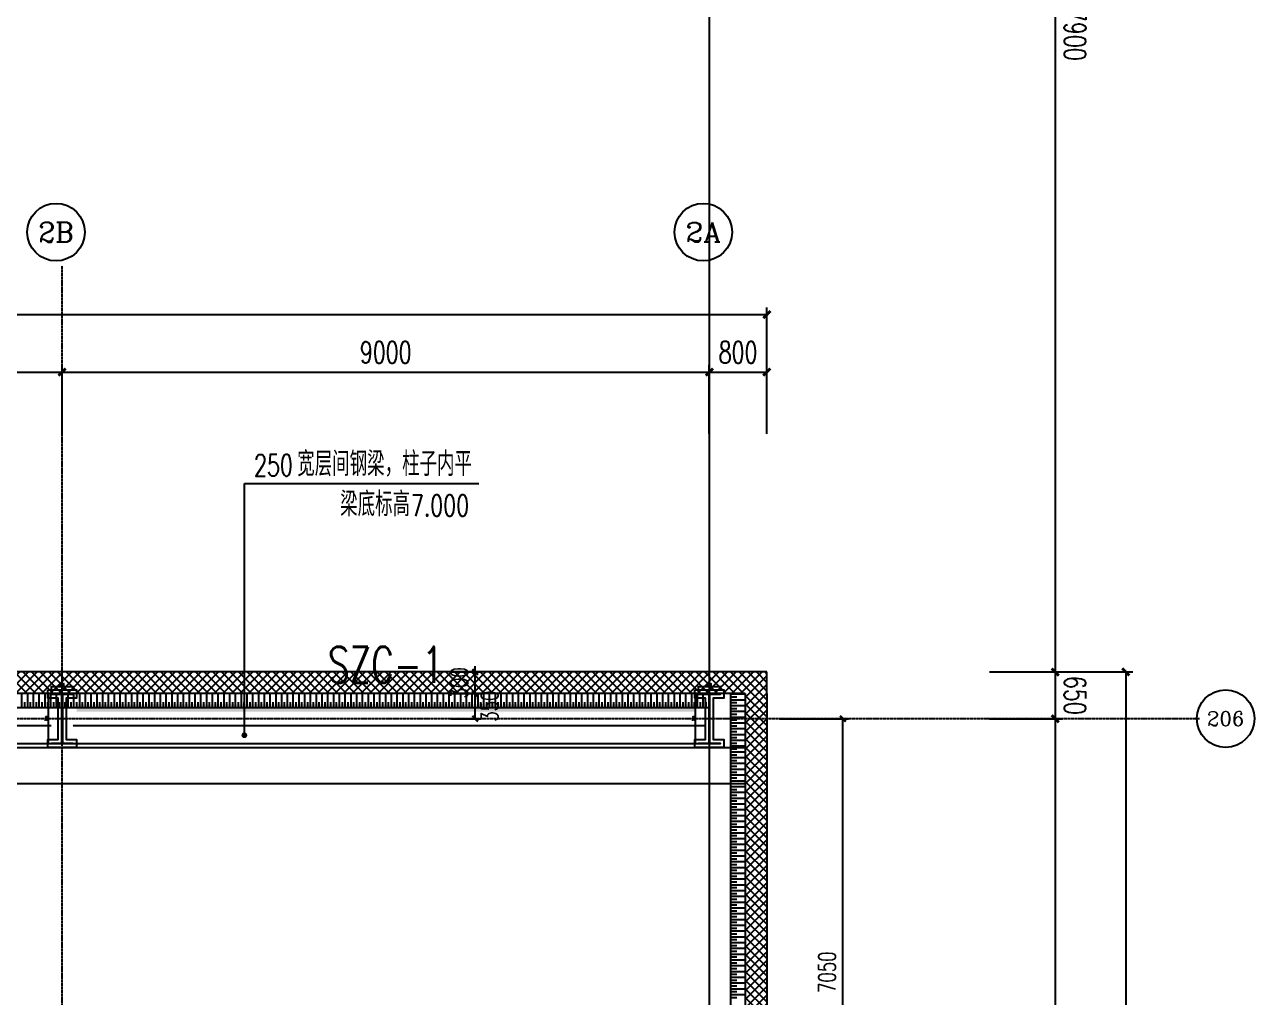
# Model space of a CAD drawing. Extents: x -954573 to 446329, y 489853 to 1226784.
# Drawn here: x -138376 to -121275, y 718695 to 732222 of the extents above; entities that cross this region are included whole.
import ezdxf
from ezdxf.enums import TextEntityAlignment as Align

# ---------------------------------------------------------------- set-up
doc = ezdxf.new("R2010")
doc.units = 0
doc.header["$LTSCALE"] = 10
doc.header["$MEASUREMENT"] = 0
for name, pattern in [('10平面$0$CENTER', [2, 1.25, -0.25, 0.25, -0.25]), ('10平面$0$DOTE', [2.42, 2, -0.2, 0.02, -0.2]), ('10平面$1$DASH', [0.35, 0.25, -0.1])]:
    doc.linetypes.add(name, pattern=pattern)
doc.layers.get('Defpoints').update_dxf_attribs({"color": 210})
for name, color, linetype in [('10平面$0$99平面图例外参$0$A-HATCH-2', 251, 'Continuous'), ('10平面$0$A-AXIS-D', 8, 'Continuous'), ('10平面$0$A-AXIS-DOTE', 8, '10平面$0$DOTE'), ('10平面$0$A-AXIS-DP', 8, 'Continuous'), ('10平面$0$A-AXIS-SYMB', 8, 'Continuous'), ('10平面$0$A-HATCH-2', 8, 'Continuous'), ('10平面$0$A-LIN-V', 8, 'Continuous'), ('10平面$0$A-SFCE', 8, 'Continuous'), ('10平面$0$A-WINDOW', 8, 'Continuous'), ('10平面$0$AS-COLN', 8, 'Continuous'), ('10平面$0$AS-WALL', 8, 'Continuous'), ('10平面$0$DIM_SYMB', 8, 'Continuous'), ('10平面$0$PUB_HATCH', 8, 'Continuous'), ('10平面$0$PUB_TEXT', 8, 'Continuous'), ('A-LIN-V', 9, 'Continuous')]:
    doc.layers.add(name, color=color, linetype=linetype)
doc.layers.add('10平面$0$THIN', color=7, linetype='Continuous', lineweight=0)
doc.layers.add('10平面$0$柱间支撑', color=6, linetype='10平面$0$CENTER', lineweight=0)
doc.styles.add('10平面$0$_TCH_AXIS', font='COMPLEX', dxfattribs={"bigfont": 'GBCBIG'})
doc.styles.add('10平面$0$_TCH_DIM', font='SIMPLEX', dxfattribs={"bigfont": 'GBCBIG'})
doc.styles.add('10平面$0$_TCH_DIM_T3', font='SIMPLEX', dxfattribs={"width": 0.705882, "bigfont": 'GBCBIG'})
doc.styles.add('10平面$0$A-DIM_T3', font='SIMPLEX', dxfattribs={"width": 0.705882, "bigfont": 'GBCBIG'})
doc.styles.add('10平面$0$TSSD_Rein', font='tj-romans1.shx', dxfattribs={"width": 0.7, "bigfont": 'tj-hztxt.shx'})
doc.dimstyles.new('10平面$0$_TCH_ARCH&&10', dxfattribs={"dimtxt": 29.75, "dimasz": 10, "dimexe": 10, "dimexo": 10, "dimgap": 12.625, "dimtad": 1, "dimdec": 0, "dimzin": 0, "dimdsep": 46, "dimtxsty": '10平面$0$_TCH_DIM_T3', "dimblk": '10平面$0$_ArchTick', "dimcen": 0.09, "dimclrt": 7, "dimazin": 2, "dimtfac": 1, "dimtdec": 0, "dimtix": 1, "dimtmove": 2, "dimatfit": 3, "dimfxl": 0, "dimtolj": 1, "dimtzin": 0, "dimarcsym": 0})
doc.dimstyles.new('10平面$0$_TCH_ARCH&&100', dxfattribs={"dimtxt": 297.5, "dimasz": 100, "dimexe": 100, "dimexo": 100, "dimgap": 126.25, "dimtad": 1, "dimdec": 0, "dimzin": 0, "dimdsep": 46, "dimtxsty": '10平面$0$_TCH_DIM_T3', "dimblk": '10平面$0$_ArchTick', "dimcen": 0.09, "dimclrt": 7, "dimazin": 2, "dimtfac": 1, "dimtdec": 0, "dimtix": 1, "dimtmove": 2, "dimatfit": 3, "dimfxl": 0, "dimtolj": 1, "dimtzin": 0, "dimarcsym": 0})
doc.dimstyles.new('10平面$0$_TCH_ARCH&&80', dxfattribs={"dimtxt": 238, "dimasz": 80, "dimexe": 80, "dimexo": 80, "dimgap": 101, "dimtad": 1, "dimdec": 0, "dimzin": 0, "dimdsep": 46, "dimtxsty": '10平面$0$_TCH_DIM_T3', "dimblk": '10平面$0$_ArchTick', "dimcen": 0.09, "dimclrt": 7, "dimazin": 2, "dimtfac": 1, "dimtdec": 0, "dimtix": 1, "dimtmove": 2, "dimatfit": 3, "dimfxl": 0, "dimtolj": 1, "dimtzin": 0, "dimarcsym": 0})
doc.dimstyles.new('10平面$0$A-DIM&&100', dxfattribs={"dimtxt": 297.5, "dimasz": 100, "dimexe": 100, "dimexo": 100, "dimgap": 126.25, "dimtad": 1, "dimdec": 0, "dimzin": 0, "dimdsep": 46, "dimtxsty": '10平面$0$A-DIM_T3', "dimblk": '10平面$0$_ArchTick', "dimcen": 0.09, "dimclrt": 7, "dimazin": 2, "dimtfac": 1, "dimtdec": 0, "dimtix": 1, "dimtmove": 2, "dimatfit": 3, "dimfxl": 0, "dimtolj": 1, "dimtzin": 0, "dimarcsym": 0})
pattern_1 = [(45, (60, 0), (-60.000061, 60.000061), []), (135, (60, 0), (-60.000061, -60.000061), [])]

# ---------------------------------------------------------------- blocks, each defined once
blk = doc.blocks.new('10平面$0$_ArchTick')
at = {"color": 0, "linetype": 'ByBlock', "const_width": 0.4}
blk.add_lwpolyline([(-0.5, -0.5), (0.5, 0.5)], dxfattribs=at)
blk = doc.blocks.new('*D2995')
at = {"layer": '10平面$0$A-AXIS-D', "color": 0, "lineweight": -2}
for p, q in [((95776, -63700), (96792, -63700)), ((96692, -63700), (96692, -81600)), ((95776, -81600), (96792, -81600))]:
    blk.add_line(p, q, dxfattribs=at)
at = {"layer": 'Defpoints', "color": 0}
for p in [(95676, -63700), (95676, -81600), (96692, -81600)]:
    blk.add_point(p, dxfattribs=at)
at = {"layer": '10平面$0$A-AXIS-D', "color": 0, "lineweight": -2, "xscale": 100, "yscale": 100, "zscale": 100}
for p, rotation in [((96692, -63700), 90), ((96692, -81600), 270)]:
    blk.add_blockref('10平面$0$_ArchTick', p, dxfattribs=dict(at, rotation=rotation))
at = {"layer": '10平面$0$A-AXIS-D', "color": 7, "insert": (96967, -72650), "char_height": 297.5, "attachment_point": 5, "rotation": 270, "style": '10平面$0$A-DIM_T3'}
blk.add_mtext('\\A1;17900', dxfattribs=at)
blk = doc.blocks.new('*D2996')
at = {"layer": '10平面$0$A-AXIS-D', "color": 0, "lineweight": -2}
for p, q in [((95776, -81600), (96792, -81600)), ((96692, -81600), (96692, -82250)), ((95776, -82250), (96792, -82250))]:
    blk.add_line(p, q, dxfattribs=at)
at = {"layer": 'Defpoints', "color": 0}
for p in [(95676, -81600), (95676, -82250), (96692, -82250)]:
    blk.add_point(p, dxfattribs=at)
at = {"layer": '10平面$0$A-AXIS-D', "color": 0, "lineweight": -2, "xscale": 100, "yscale": 100, "zscale": 100}
for p, rotation in [((96692, -81600), 90), ((96692, -82250), 270)]:
    blk.add_blockref('10平面$0$_ArchTick', p, dxfattribs=dict(at, rotation=rotation))
at = {"layer": '10平面$0$A-AXIS-D', "color": 7, "insert": (96967, -81925), "char_height": 297.5, "attachment_point": 5, "rotation": 270, "style": '10平面$0$A-DIM_T3'}
blk.add_mtext('\\A1;650', dxfattribs=at)
blk = doc.blocks.new('*D2997')
at = {"layer": '10平面$0$A-AXIS-D', "color": 0, "lineweight": -2}
for p, q in [((95776, -82250), (96792, -82250)), ((96692, -82250), (96692, -98750)), ((95776, -98750), (96792, -98750))]:
    blk.add_line(p, q, dxfattribs=at)
at = {"layer": 'Defpoints', "color": 0}
for p in [(95676, -82250), (95676, -98750), (96692, -98750)]:
    blk.add_point(p, dxfattribs=at)
at = {"layer": '10平面$0$A-AXIS-D', "color": 0, "lineweight": -2, "xscale": 100, "yscale": 100, "zscale": 100}
for p, rotation in [((96692, -82250), 90), ((96692, -98750), 270)]:
    blk.add_blockref('10平面$0$_ArchTick', p, dxfattribs=dict(at, rotation=rotation))
at = {"layer": '10平面$0$A-AXIS-D', "color": 7, "insert": (96967, -90500), "char_height": 297.5, "attachment_point": 5, "rotation": 270, "style": '10平面$0$A-DIM_T3'}
blk.add_mtext('\\A1;16500', dxfattribs=at)
blk = doc.blocks.new('*D3079')
at = {"layer": '10平面$0$A-AXIS-D', "color": 0, "lineweight": -2}
for p, q in [((73882, -78290), (73882, -77330)), ((73882, -77430), (82882, -77430)), ((82882, -78290), (82882, -77330))]:
    blk.add_line(p, q, dxfattribs=at)
at = {"layer": 'Defpoints', "color": 0}
for p in [(82882, -77430), (73882, -78390), (82882, -78390)]:
    blk.add_point(p, dxfattribs=at)
at = {"layer": '10平面$0$A-AXIS-D', "color": 0, "lineweight": -2, "xscale": 100, "yscale": 100, "zscale": 100, "rotation": 180}
blk.add_blockref('10平面$0$_ArchTick', (73882, -77430), dxfattribs=at)
at = {"layer": '10平面$0$A-AXIS-D', "color": 0, "lineweight": -2, "xscale": 100, "yscale": 100, "zscale": 100}
blk.add_blockref('10平面$0$_ArchTick', (82882, -77430), dxfattribs=at)
at = {"layer": '10平面$0$A-AXIS-D', "color": 7, "insert": (78382, -77155), "char_height": 297.5, "attachment_point": 5, "style": '10平面$0$_TCH_DIM_T3'}
blk.add_mtext('\\A1;9000', dxfattribs=at)
blk = doc.blocks.new('*D3080')
at = {"layer": '10平面$0$A-AXIS-D', "color": 0, "lineweight": -2}
for p, q in [((82882, -78290), (82882, -77330)), ((82882, -77430), (91882, -77430)), ((91882, -78290), (91882, -77330))]:
    blk.add_line(p, q, dxfattribs=at)
at = {"layer": 'Defpoints', "color": 0}
for p in [(91882, -77430), (82882, -78390), (91882, -78390)]:
    blk.add_point(p, dxfattribs=at)
at = {"layer": '10平面$0$A-AXIS-D', "color": 0, "lineweight": -2, "xscale": 100, "yscale": 100, "zscale": 100, "rotation": 180}
blk.add_blockref('10平面$0$_ArchTick', (82882, -77430), dxfattribs=at)
at = {"layer": '10平面$0$A-AXIS-D', "color": 0, "lineweight": -2, "xscale": 100, "yscale": 100, "zscale": 100}
blk.add_blockref('10平面$0$_ArchTick', (91882, -77430), dxfattribs=at)
at = {"layer": '10平面$0$A-AXIS-D', "color": 7, "insert": (87382, -77155), "char_height": 297.5, "attachment_point": 5, "style": '10平面$0$_TCH_DIM_T3'}
blk.add_mtext('\\A1;9000', dxfattribs=at)
blk = doc.blocks.new('*D3081')
at = {"layer": '10平面$0$A-AXIS-D', "color": 0, "lineweight": -2}
for p, q in [((91882, -78290), (91882, -77330)), ((91882, -77430), (92682, -77430)), ((92682, -78290), (92682, -77330))]:
    blk.add_line(p, q, dxfattribs=at)
at = {"layer": 'Defpoints', "color": 0}
for p in [(92682, -77430), (91882, -78390), (92682, -78390)]:
    blk.add_point(p, dxfattribs=at)
at = {"layer": '10平面$0$A-AXIS-D', "color": 0, "lineweight": -2, "xscale": 100, "yscale": 100, "zscale": 100, "rotation": 180}
blk.add_blockref('10平面$0$_ArchTick', (91882, -77430), dxfattribs=at)
at = {"layer": '10平面$0$A-AXIS-D', "color": 0, "lineweight": -2, "xscale": 100, "yscale": 100, "zscale": 100}
blk.add_blockref('10平面$0$_ArchTick', (92682, -77430), dxfattribs=at)
at = {"layer": '10平面$0$A-AXIS-D', "color": 7, "insert": (92282, -77155), "char_height": 297.5, "attachment_point": 5, "style": '10平面$0$_TCH_DIM_T3'}
blk.add_mtext('\\A1;800', dxfattribs=at)
blk = doc.blocks.new('*D3082')
at = {"layer": '10平面$0$A-AXIS-D', "color": 0, "lineweight": -2}
for p, q in [((-65318, -78190), (-65318, -76530)), ((92682, -78190), (92682, -76530)), ((-65318, -76630), (92682, -76630))]:
    blk.add_line(p, q, dxfattribs=at)
at = {"layer": 'Defpoints', "color": 0}
for p in [(92682, -76630), (-65318, -78290), (92682, -78290)]:
    blk.add_point(p, dxfattribs=at)
at = {"layer": '10平面$0$A-AXIS-D', "color": 0, "lineweight": -2, "xscale": 100, "yscale": 100, "zscale": 100, "rotation": 180}
blk.add_blockref('10平面$0$_ArchTick', (-65318, -76630), dxfattribs=at)
at = {"layer": '10平面$0$A-AXIS-D', "color": 0, "lineweight": -2, "xscale": 100, "yscale": 100, "zscale": 100}
blk.add_blockref('10平面$0$_ArchTick', (92682, -76630), dxfattribs=at)
at = {"layer": '10平面$0$A-AXIS-D', "color": 7, "insert": (13682, -76355), "char_height": 297.5, "attachment_point": 5, "style": '10平面$0$_TCH_DIM_T3'}
blk.add_mtext('\\A1;158000', dxfattribs=at)
blk = doc.blocks.new('*D3083')
at = {"layer": '10平面$0$A-AXIS-D', "color": 0, "lineweight": -2}
for p, q in [((95876, -81600), (97772, -81600)), ((97672, -81600), (97672, -165400)), ((95876, -165400), (97772, -165400))]:
    blk.add_line(p, q, dxfattribs=at)
at = {"layer": 'Defpoints', "color": 0}
for p in [(95776, -81600), (95776, -165400), (97672, -165400)]:
    blk.add_point(p, dxfattribs=at)
at = {"layer": '10平面$0$A-AXIS-D', "color": 0, "lineweight": -2, "xscale": 100, "yscale": 100, "zscale": 100}
for p, rotation in [((97672, -81600), 90), ((97672, -165400), 270)]:
    blk.add_blockref('10平面$0$_ArchTick', p, dxfattribs=dict(at, rotation=rotation))
at = {"layer": '10平面$0$A-AXIS-D', "color": 7, "insert": (97947, -123500), "char_height": 297.5, "attachment_point": 5, "rotation": 270, "style": '10平面$0$_TCH_DIM_T3'}
blk.add_mtext('\\A1;83800', dxfattribs=at)
blk = doc.blocks.new('10平面$0$42343243')
at = {"layer": '10平面$0$PUB_HATCH'}
h = blk.add_hatch(dxfattribs=at)
h.set_pattern_fill('多孔材料', color=256, scale=30, style=0)
h.set_pattern_definition(pattern_1)
h.paths.add_polyline_path([(-137854, 1223170), (-144654, 1223170), (-144354, 1222870), (-137854, 1222870)])
at = {"layer": '10平面$0$AS-WALL'}
for p, q in [((-137854, 1223170), (-144654, 1223170)), ((-137854, 1222870), (-137854, 1223170)), ((-137854, 1222870), (-144354, 1222870))]:
    blk.add_line(p, q, dxfattribs=at)
blk = doc.blocks.new('10平面$0$3243243')
at = {"layer": '10平面$0$A-AXIS-SYMB'}
for p, q in [((-135320, 722340), (-135320, 725840)), ((-135320, 725840), (-132060, 725840))]:
    blk.add_line(p, q, dxfattribs=at)
at = {"layer": '10平面$0$A-AXIS-SYMB', "const_width": 40}
blk.add_lwpolyline([(-135320, 722320, 1), (-135320, 722360, 1)], format="xyb", close=True, dxfattribs=at)
at = {"layer": '10平面$0$A-SFCE', "color": 2, "linetype": '10平面$1$DASH'}
for p, q in [((-138004.2, 722470), (-146704.2, 722470)), ((-138004.2, 722220), (-146704.2, 722220))]:
    blk.add_line(p, q, dxfattribs=at)
at = {"layer": '10平面$0$A-SFCE', "linetype": '10平面$1$DASH'}
for p, q in [((-128908.2, 722470), (-137704.2, 722470)), ((-129054.2, 722220), (-137704.2, 722220))]:
    blk.add_line(p, q, dxfattribs=at)
at = {"layer": '10平面$0$PUB_TEXT', "style": '10平面$0$_TCH_DIM'}
for s, p in [('宽层间钢梁，柱子内平', (-134585.2, 725945)), ('梁底标高', (-133988, 725385))]:
    blk.add_text(s, height=337.59, dxfattribs=at).set_placement(p)
at = {"layer": '10平面$0$PUB_TEXT', "style": '10平面$0$_TCH_DIM', "width": 0.705882}
for s, p in [('250', (-135185.2, 725945)), ('7.000', (-133005, 725385))]:
    blk.add_text(s, height=297.5, dxfattribs=at).set_placement(p)
blk = doc.blocks.new('*D3404')
at = {"layer": '10平面$0$A-AXIS-DP', "color": 0, "lineweight": -2}
for p, q in [((-195790, 766880), (-195790, 766929)), ((-195790, 766919), (-195490, 766919)), ((-195490, 766880), (-195490, 766929))]:
    blk.add_line(p, q, dxfattribs=at)
at = {"layer": 'Defpoints', "color": 0}
for p in [(-195790, 766870), (-195490, 766919), (-195490, 766870)]:
    blk.add_point(p, dxfattribs=at)
at = {"layer": '10平面$0$A-AXIS-DP', "color": 0, "lineweight": -2, "xscale": 10, "yscale": 10, "zscale": 10, "rotation": 180}
blk.add_blockref('10平面$0$_ArchTick', (-195790, 766919), dxfattribs=at)
at = {"layer": '10平面$0$A-AXIS-DP', "color": 0, "lineweight": -2, "xscale": 10, "yscale": 10, "zscale": 10}
blk.add_blockref('10平面$0$_ArchTick', (-195490, 766919), dxfattribs=at)
at = {"layer": '10平面$0$A-AXIS-DP', "color": 7, "insert": (-195640, 766946), "char_height": 29.8, "attachment_point": 5, "style": '10平面$0$_TCH_DIM_T3'}
blk.add_mtext('\\A1;300', dxfattribs=at)
blk = doc.blocks.new('*D3405')
at = {"layer": '10平面$0$A-AXIS-DP', "color": 0, "lineweight": -2}
for p, q in [((-195800, 766820), (-195841, 766820)), ((-195831, 766120), (-195831, 766820)), ((-195800, 766120), (-195841, 766120))]:
    blk.add_line(p, q, dxfattribs=at)
at = {"layer": 'Defpoints', "color": 0}
for p in [(-195831, 766820), (-195790, 766820), (-195790, 766120)]:
    blk.add_point(p, dxfattribs=at)
at = {"layer": '10平面$0$A-AXIS-DP', "color": 0, "lineweight": -2, "xscale": 10, "yscale": 10, "zscale": 10}
for p, rotation in [((-195831, 766820), 90), ((-195831, 766120), 270)]:
    blk.add_blockref('10平面$0$_ArchTick', p, dxfattribs=dict(at, rotation=rotation))
at = {"layer": '10平面$0$A-AXIS-DP', "color": 7, "insert": (-195859, 766470), "char_height": 29.8, "attachment_point": 5, "rotation": 90, "style": '10平面$0$_TCH_DIM_T3'}
blk.add_mtext('\\A1;700', dxfattribs=at)
blk = doc.blocks.new('10平面$0$w42343')
at = {"layer": '10平面$0$A-HATCH-2', "linetype": '10平面$1$DASH'}
for p, q in [((-263654.2, 722170), (-128354.2, 722170)), ((-263654.2, 721670), (-128354.2, 721670))]:
    blk.add_line(p, q, dxfattribs=at)
blk = doc.blocks.new('10平面$0$23124232432')
at = {"layer": '10平面$0$柱间支撑', "const_width": 100}
blk.add_lwpolyline([(-129054, 722720), (-137654, 722720)], dxfattribs=at)
at = {"layer": '10平面$0$THIN', "style": '10平面$0$TSSD_Rein', "width": 0.7}
blk.add_text('SZC-1', height=500, dxfattribs=at).set_placement((-133354, 722920), align=Align.BOTTOM_CENTER)
blk = doc.blocks.new('10平面$0$99平面图例外参$0$$LinePat$填挖边坡')
at = {"color": 0}
for p, q in [((0, 0), (0, -1500)), ((300, 0), (300, -600))]:
    blk.add_line(p, q, dxfattribs=at)
at = {"layer": 'Defpoints', "color": 0}
blk.add_point((600, 0), dxfattribs=at)
blk = doc.blocks.new('10平面$0$34242343243')
at = {"layer": '10平面$0$A-LIN-V'}
for p, q in [((-128554, 715520), (-128554, 722914)), ((-128858, 722720), (-144354, 722720))]:
    blk.add_line(p, q, dxfattribs=at)
at = {"layer": '10平面$0$99平面图例外参$0$A-HATCH-2', "color": 203, "yscale": 0.1333333333333333, "zscale": 0.1333333333333333}
for p, xscale, rotation in [((-138413, 722720), -0.1338169328393815, 179.9999999999118), ((-138332, 722720), -0.1338169328393815, 179.9999999999118), ((-138252, 722720), -0.1338169328393815, 179.9999999999118), ((-138172, 722720), -0.1338169328393815, 179.9999999999118), ((-138092, 722720), -0.1338169328393815, 179.9999999999118), ((-138011, 722720), -0.1338169328393815, 179.9999999999118), ((-137931, 722720), -0.1338169328393815, 179.9999999999118), ((-137851, 722720), -0.1338169328393815, 179.9999999999118), ((-137770, 722720), -0.1338169328393815, 179.9999999999118), ((-137690, 722720), -0.1338169328393815, 179.9999999999118), ((-137610, 722720), -0.1338169328393815, 179.9999999999118), ((-137530, 722720), -0.1338169328393815, 179.9999999999118), ((-137449, 722720), -0.1338169328393815, 179.9999999999118), ((-137369, 722720), -0.1338169328393815, 179.9999999999118), ((-137289, 722720), -0.1338169328393815, 179.9999999999118), ((-137208, 722720), -0.1338169328393815, 179.9999999999118), ((-137128, 722720), -0.1338169328393815, 179.9999999999118), ((-137048, 722720), -0.1338169328393815, 179.9999999999118), ((-136967, 722720), -0.1338169328393815, 179.9999999999118), ((-136887, 722720), -0.1338169328393815, 179.9999999999118), ((-136807, 722720), -0.1338169328393815, 179.9999999999118), ((-136727, 722720), -0.1338169328393815, 179.9999999999118), ((-136646, 722720), -0.1338169328393815, 179.9999999999118), ((-136566, 722720), -0.1338169328393815, 179.9999999999118), ((-136486, 722720), -0.1338169328393815, 179.9999999999118), ((-136405, 722720), -0.1338169328393815, 179.9999999999118), ((-136325, 722720), -0.1338169328393815, 179.9999999999118), ((-136245, 722720), -0.1338169328393815, 179.9999999999118), ((-136165, 722720), -0.1338169328393815, 179.9999999999118), ((-136084, 722720), -0.1338169328393815, 179.9999999999118), ((-136004, 722720), -0.1338169328393815, 179.9999999999118), ((-135924, 722720), -0.1338169328393815, 179.9999999999118), ((-135843, 722720), -0.1338169328393815, 179.9999999999118), ((-135763, 722720), -0.1338169328393815, 179.9999999999118), ((-135683, 722720), -0.1338169328393815, 179.9999999999118), ((-135603, 722720), -0.1338169328393815, 179.9999999999118), ((-135522, 722720), -0.1338169328393815, 179.9999999999118), ((-135442, 722720), -0.1338169328393815, 179.9999999999118), ((-135362, 722720), -0.1338169328393815, 179.9999999999118), ((-135281, 722720), -0.1338169328393815, 179.9999999999118), ((-135201, 722720), -0.1338169328393815, 179.9999999999118), ((-135121, 722720), -0.1338169328393815, 179.9999999999118), ((-135041, 722720), -0.1338169328393815, 179.9999999999118), ((-134960, 722720), -0.1338169328393815, 179.9999999999118), ((-134880, 722720), -0.1338169328393815, 179.9999999999118), ((-134800, 722720), -0.1338169328393815, 179.9999999999118), ((-134719, 722720), -0.1338169328393815, 179.9999999999118), ((-134639, 722720), -0.1338169328393815, 179.9999999999118), ((-134559, 722720), -0.1338169328393815, 179.9999999999118), ((-134478, 722720), -0.1338169328393815, 179.9999999999118), ((-134398, 722720), -0.1338169328393815, 179.9999999999118), ((-134318, 722720), -0.1338169328393815, 179.9999999999118), ((-134238, 722720), -0.1338169328393815, 179.9999999999118), ((-134157, 722720), -0.1338169328393815, 179.9999999999118), ((-134077, 722720), -0.1338169328393815, 179.9999999999118), ((-133997, 722720), -0.1338169328393815, 179.9999999999118), ((-133916, 722720), -0.1338169328393815, 179.9999999999118), ((-133836, 722720), -0.1338169328393815, 179.9999999999118), ((-133756, 722720), -0.1338169328393815, 179.9999999999118), ((-133676, 722720), -0.1338169328393815, 179.9999999999118), ((-133595, 722720), -0.1338169328393815, 179.9999999999118), ((-133515, 722720), -0.1338169328393815, 179.9999999999118), ((-133435, 722720), -0.1338169328393815, 179.9999999999118), ((-133354, 722720), -0.1338169328393815, 179.9999999999118), ((-133274, 722720), -0.1338169328393815, 179.9999999999118), ((-133194, 722720), -0.1338169328393815, 179.9999999999118), ((-133114, 722720), -0.1338169328393815, 179.9999999999118), ((-133033, 722720), -0.1338169328393815, 179.9999999999118), ((-132953, 722720), -0.1338169328393815, 179.9999999999118), ((-132873, 722720), -0.1338169328393815, 179.9999999999118), ((-132792, 722720), -0.1338169328393815, 179.9999999999118), ((-132712, 722720), -0.1338169328393815, 179.9999999999118), ((-132632, 722720), -0.1338169328393815, 179.9999999999118), ((-132552, 722720), -0.1338169328393815, 179.9999999999118), ((-132471, 722720), -0.1338169328393815, 179.9999999999118), ((-132391, 722720), -0.1338169328393815, 179.9999999999118), ((-132311, 722720), -0.1338169328393815, 179.9999999999118), ((-132230, 722720), -0.1338169328393815, 179.9999999999118), ((-132150, 722720), -0.1338169328393815, 179.9999999999118), ((-132070, 722720), -0.1338169328393815, 179.9999999999118), ((-131989, 722720), -0.1338169328393815, 179.9999999999118), ((-131909, 722720), -0.1338169328393815, 179.9999999999118), ((-131829, 722720), -0.1338169328393815, 179.9999999999118), ((-131749, 722720), -0.1338169328393815, 179.9999999999118), ((-131668, 722720), -0.1338169328393815, 179.9999999999118), ((-131588, 722720), -0.1338169328393815, 179.9999999999118), ((-131508, 722720), -0.1338169328393815, 179.9999999999118), ((-131427, 722720), -0.1338169328393815, 179.9999999999118), ((-131347, 722720), -0.1338169328393815, 179.9999999999118), ((-131267, 722720), -0.1338169328393815, 179.9999999999118), ((-131187, 722720), -0.1338169328393815, 179.9999999999118), ((-131106, 722720), -0.1338169328393815, 179.9999999999118), ((-131026, 722720), -0.1338169328393815, 179.9999999999118), ((-130946, 722720), -0.1338169328393815, 179.9999999999118), ((-130865, 722720), -0.1338169328393815, 179.9999999999118), ((-130785, 722720), -0.1338169328393815, 179.9999999999118), ((-130705, 722720), -0.1338169328393815, 179.9999999999118), ((-130625, 722720), -0.1338169328393815, 179.9999999999118), ((-130544, 722720), -0.1338169328393815, 179.9999999999118), ((-130464, 722720), -0.1338169328393815, 179.9999999999118), ((-130384, 722720), -0.1338169328393815, 179.9999999999118), ((-130303, 722720), -0.1338169328393815, 179.9999999999118), ((-130223, 722720), -0.1338169328393815, 179.9999999999118), ((-130143, 722720), -0.1338169328393815, 179.9999999999118), ((-130063, 722720), -0.1338169328393815, 179.9999999999118), ((-129982, 722720), -0.1338169328393815, 179.9999999999118), ((-129902, 722720), -0.1338169328393815, 179.9999999999118), ((-129822, 722720), -0.1338169328393815, 179.9999999999118), ((-129741, 722720), -0.1338169328393815, 179.9999999999118), ((-129661, 722720), -0.1338169328393815, 179.9999999999118), ((-129581, 722720), -0.1338169328393815, 179.9999999999118), ((-129501, 722720), -0.1338169328393815, 179.9999999999118), ((-129420, 722720), -0.1338169328393815, 179.9999999999118), ((-129340, 722720), -0.1338169328393815, 179.9999999999118), ((-129260, 722720), -0.1338169328393815, 179.9999999999118), ((-129179, 722720), -0.1338169328393815, 179.9999999999118), ((-129099, 722720), -0.1338169328393815, 179.9999999999118), ((-129019, 722720), -0.1338169328393815, 179.9999999999118), ((-128938, 722720), -0.1338169328393815, 179.9999999999118), ((-128554, 722914), -0.133949268261889, 89.9999999991862), ((-128554, 722834), -0.133949268261889, 89.9999999991862), ((-128554, 722753), -0.133949268261889, 89.9999999991862), ((-128554, 722673), -0.133949268261889, 89.9999999991862), ((-128554, 722593), -0.133949268261889, 89.9999999991862), ((-128554, 722512), -0.133949268261889, 89.9999999991862), ((-128554, 722432), -0.133949268261889, 89.9999999991862), ((-128554, 722351), -0.133949268261889, 89.9999999991862), ((-128554, 722271), -0.133949268261889, 89.9999999991862), ((-128554, 722191), -0.133949268261889, 89.9999999991862), ((-128554, 722110), -0.133949268261889, 89.9999999991862), ((-128554, 722030), -0.133949268261889, 89.9999999991862), ((-128554, 721950), -0.133949268261889, 89.9999999991862), ((-128554, 721869), -0.133949268261889, 89.9999999991862), ((-128554, 721789), -0.133949268261889, 89.9999999991862), ((-128554, 721708), -0.133949268261889, 89.9999999991862), ((-128554, 721628), -0.133949268261889, 89.9999999991862), ((-128554, 721548), -0.133949268261889, 89.9999999991862), ((-128554, 721467), -0.133949268261889, 89.9999999991862), ((-128554, 721387), -0.133949268261889, 89.9999999991862), ((-128554, 721307), -0.133949268261889, 89.9999999991862), ((-128554, 721226), -0.133949268261889, 89.9999999991862), ((-128554, 721146), -0.133949268261889, 89.9999999991862), ((-128554, 721065), -0.133949268261889, 89.9999999991862), ((-128554, 720985), -0.133949268261889, 89.9999999991862), ((-128554, 720905), -0.133949268261889, 89.9999999991862), ((-128554, 720824), -0.133949268261889, 89.9999999991862), ((-128554, 720744), -0.133949268261889, 89.9999999991862), ((-128554, 720664), -0.133949268261889, 89.9999999991862), ((-128554, 720583), -0.133949268261889, 89.9999999991862), ((-128554, 720503), -0.133949268261889, 89.9999999991862), ((-128554, 720423), -0.133949268261889, 89.9999999991862), ((-128554, 720342), -0.133949268261889, 89.9999999991862), ((-128554, 720262), -0.133949268261889, 89.9999999991862), ((-128554, 720181), -0.133949268261889, 89.9999999991862), ((-128554, 720101), -0.133949268261889, 89.9999999991862), ((-128554, 720021), -0.133949268261889, 89.9999999991862), ((-128554, 719940), -0.133949268261889, 89.9999999991862), ((-128554, 719860), -0.133949268261889, 89.9999999991862), ((-128554, 719780), -0.133949268261889, 89.9999999991862), ((-128554, 719699), -0.133949268261889, 89.9999999991862), ((-128554, 719619), -0.133949268261889, 89.9999999991862), ((-128554, 719538), -0.133949268261889, 89.9999999991862), ((-128554, 719458), -0.133949268261889, 89.9999999991862), ((-128554, 719378), -0.133949268261889, 89.9999999991862), ((-128554, 719297), -0.133949268261889, 89.9999999991862), ((-128554, 719217), -0.133949268261889, 89.9999999991862), ((-128554, 719137), -0.133949268261889, 89.9999999991862), ((-128554, 719056), -0.133949268261889, 89.9999999991862), ((-128554, 718976), -0.133949268261889, 89.9999999991862), ((-128554, 718896), -0.133949268261889, 89.9999999991862), ((-128554, 718815), -0.133949268261889, 89.9999999991862), ((-128554, 718735), -0.133949268261889, 89.9999999991862)]:
    blk.add_blockref('10平面$0$99平面图例外参$0$$LinePat$填挖边坡', p, dxfattribs=dict(at, xscale=xscale, rotation=rotation))
blk = doc.blocks.new('*D3736')
at = {"layer": '10平面$0$A-AXIS-DP', "color": 0, "lineweight": -2}
for p, q in [((-132450, 722920), (-132031, 722920)), ((-132111, 722570), (-132111, 722920)), ((-132450, 722570), (-132031, 722570))]:
    blk.add_line(p, q, dxfattribs=at)
at = {"layer": 'Defpoints', "color": 0}
for p in [(-132530, 722920), (-132111, 722920), (-132530, 722570)]:
    blk.add_point(p, dxfattribs=at)
at = {"layer": '10平面$0$A-AXIS-DP', "color": 0, "lineweight": -2, "xscale": 80, "yscale": 80, "zscale": 80}
for p, rotation in [((-132111, 722920), 90), ((-132111, 722570), 270)]:
    blk.add_blockref('10平面$0$_ArchTick', p, dxfattribs=dict(at, rotation=rotation))
at = {"layer": '10平面$0$A-AXIS-DP', "color": 7, "insert": (-131910, 722745), "char_height": 238, "attachment_point": 5, "rotation": 90, "style": '10平面$0$_TCH_DIM_T3'}
blk.add_mtext('\\A1;350', dxfattribs=at)
blk = doc.blocks.new('*D3737')
at = {"layer": '10平面$0$A-AXIS-DP', "color": 0, "lineweight": -2}
for p, q in [((-132450, 723220), (-132031, 723220)), ((-132111, 723220), (-132111, 723300)), ((-132111, 722920), (-132111, 723220)), ((-132450, 722920), (-132031, 722920)), ((-132111, 722920), (-132111, 722840))]:
    blk.add_line(p, q, dxfattribs=at)
at = {"layer": 'Defpoints', "color": 0}
for p in [(-132530, 723220), (-132111, 723220), (-132530, 722920)]:
    blk.add_point(p, dxfattribs=at)
at = {"layer": '10平面$0$A-AXIS-DP', "color": 0, "lineweight": -2, "xscale": 80, "yscale": 80, "zscale": 80}
for p, rotation in [((-132111, 723220), 270), ((-132111, 722920), 90)]:
    blk.add_blockref('10平面$0$_ArchTick', p, dxfattribs=dict(at, rotation=rotation))
at = {"layer": '10平面$0$A-AXIS-DP', "color": 7, "insert": (-132331, 723070), "char_height": 238, "attachment_point": 5, "rotation": 90, "style": '10平面$0$_TCH_DIM_T3'}
blk.add_mtext('\\A1;300', dxfattribs=at)
blk = doc.blocks.new('*D4326')
at = {"layer": '10平面$0$A-AXIS-DP', "color": 0, "lineweight": -2}
for p, q in [((-127880, 722570), (-126917, 722570)), ((-126997, 715520), (-126997, 722570)), ((-127880, 715520), (-126917, 715520))]:
    blk.add_line(p, q, dxfattribs=at)
at = {"layer": 'Defpoints', "color": 0}
for p in [(-127960, 722570), (-126997, 722570), (-127960, 715520)]:
    blk.add_point(p, dxfattribs=at)
at = {"layer": '10平面$0$A-AXIS-DP', "color": 0, "lineweight": -2, "xscale": 80, "yscale": 80, "zscale": 80}
for p, rotation in [((-126997, 722570), 90), ((-126997, 715520), 270)]:
    blk.add_blockref('10平面$0$_ArchTick', p, dxfattribs=dict(at, rotation=rotation))
at = {"layer": '10平面$0$A-AXIS-DP', "color": 7, "insert": (-127217, 719045), "char_height": 238, "attachment_point": 5, "rotation": 90, "style": '10平面$0$_TCH_DIM_T3'}
blk.add_mtext('\\A1;7050', dxfattribs=at)
blk = doc.blocks.new('10平面$0$dote')
at = {"layer": '10平面$0$A-AXIS-D'}
for centre in [(82797.3, -75483.9), (91797.3, -75483.9), (99061.5, -82248.9)]:
    blk.add_circle(centre, 400, dxfattribs=at)
at = {"layer": '10平面$0$A-AXIS-DOTE'}
blk.add_line((91882.2, -264080), (91882.2, 36662.3), dxfattribs=at)
at = {"layer": '10平面$0$A-AXIS-DOTE', "ltscale": 2}
for p, q in [((82882.2, -169748.9), (82882.2, -75950)), ((98696.4, -82250), (-75513.6, -82250))]:
    blk.add_line(p, q, dxfattribs=at)
at = {"layer": '10平面$0$PUB_TEXT', "style": '10平面$0$_TCH_AXIS'}
for s, height, p, p2 in [('2B', 276.42, (82553.8, -75622.1), (83040.8, -75622.1)), ('2A', 270.86, (91552.2, -75619.3), (92042.4, -75619.3)), ('206', 202.97, (98800.5, -82350.4), (99322.4, -82350.4))]:
    blk.add_text(s, height=height, dxfattribs=at).set_placement(p, p2, align=Align.FIT)
at = {"layer": '10平面$0$A-AXIS-D'}
for base, p1, p2, dimstyle, picture, middle in [((96692.2, -81600), (95676.4, -63700), (95676.4, -81600), '10平面$0$A-DIM&&100', '*D2995', (96967.2, -72650)), ((96692.2, -82250), (95676.4, -81600), (95676.4, -82250), '10平面$0$A-DIM&&100', '*D2996', (96967.2, -81925)), ((97671.9, -165400), (95776.4, -81600), (95776.4, -165400), '10平面$0$_TCH_ARCH&&100', '*D3083', (97946.9, -123500)), ((96692.2, -98750), (95676.4, -82250), (95676.4, -98750), '10平面$0$A-DIM&&100', '*D2997', (96967.2, -90500))]:
    dim = blk.add_linear_dim(base=base, p1=p1, p2=p2, angle=270, dimstyle=dimstyle, override={"dimgap": 0}, dxfattribs=at)
    dim.commit()
    dim.dimension.update_dxf_attribs({"geometry": picture, "text_midpoint": middle, "dimtype": 129, "text_rotation": 270})
for base, p1, p2, picture, middle in [((92682.2, -76630), (-65317.8, -78290), (92682.2, -78290), '*D3082', (13682.2, -76355)), ((82882.2, -77430), (73882.2, -78390), (82882.2, -78390), '*D3079', (78382.2, -77155)), ((91882.2, -77430), (82882.2, -78390), (91882.2, -78390), '*D3080', (87382.2, -77155)), ((92682.2, -77430), (91882.2, -78390), (92682.2, -78390), '*D3081', (92282.2, -77155))]:
    dim = blk.add_linear_dim(base=base, p1=p1, p2=p2, angle=0, dimstyle='10平面$0$_TCH_ARCH&&100', override={"dimgap": 0}, dxfattribs=at)
    dim.commit()
    dim.dimension.update_dxf_attribs({"geometry": picture, "text_midpoint": middle, "dimtype": 129})
blk = doc.blocks.new('10平面$0$nt66')
at = {"layer": '10平面$0$A-HATCH-2'}
blk.add_lwpolyline([(-195840, 766870), (-195440, 766870), (-195440, 766758), (-195586, 766758), (-195586, 766182), (-195440, 766182), (-195440, 766070), (-195840, 766070), (-195840, 766182), (-195694, 766182), (-195694, 766758), (-195840, 766758)], close=True, dxfattribs=at)
at = {"layer": '10平面$0$AS-COLN'}
blk.add_lwpolyline([(-195790, 766820), (-195490, 766820), (-195490, 766808), (-195636, 766808), (-195636, 766132), (-195490, 766132), (-195490, 766120), (-195790, 766120), (-195790, 766132), (-195644, 766132), (-195644, 766808), (-195790, 766808)], close=True, dxfattribs=at)
at = {"layer": '10平面$0$A-AXIS-DP'}
for p1, p2, distance, picture, middle in [((-195790, 766120), (-195790, 766820), 41.2, '*D3405', (-195858.7, 766470)), ((-195790, 766870), (-195490, 766870), 48.8, '*D3404', (-195640, 766946.2))]:
    dim = blk.add_aligned_dim(p1=p1, p2=p2, distance=distance, dimstyle='10平面$0$_TCH_ARCH&&10', dxfattribs=at)
    dim.commit()
    dim.dimension.update_dxf_attribs({"geometry": picture, "text_midpoint": middle})
blk = doc.blocks.new('10平面$0$33333')
for p in [(57786, -43900), (66786, -43900)]:
    blk.add_blockref('10平面$0$nt66', p)
blk = doc.blocks.new('10平面')
at = {"layer": '10平面$0$PUB_HATCH'}
h = blk.add_hatch(dxfattribs=at)
h.set_pattern_fill('多孔材料', color=256, scale=30, style=0)
h.set_pattern_definition(pattern_1)
h.paths.add_polyline_path([(-128204.2, 723020), (-128204.2, 723220), (-137854.2, 723220), (-137854.2, 722920), (-128354.2, 722920)])
h = blk.add_hatch(dxfattribs=at)
h.set_pattern_fill('多孔材料', color=256, scale=30, style=0)
h.set_pattern_definition(pattern_1)
h.paths.add_polyline_path([(-128054.2, 723220), (-128204.2, 723220), (-128204.2, 723020), (-128054.2, 722920)])
h = blk.add_hatch(dxfattribs=at)
h.set_pattern_fill('多孔材料', color=256, scale=30, style=0)
h.set_pattern_definition(pattern_1)
h.paths.add_polyline_path([(-128204.2, 723020), (-128354.2, 722920), (-128354.2, 715520), (-128054.2, 715520), (-128054.2, 722920)])
at = {"layer": '10平面$0$AS-WALL'}
for p, q in [((-128204.2, 723220), (-137854.2, 723220)), ((-137854.2, 722920), (-137854.2, 723220)), ((-128054.2, 723220), (-128204.2, 723220)), ((-128054.2, 722920), (-128054.2, 723220)), ((-128354.2, 722920), (-137854.2, 722920)), ((-128354.2, 722920), (-128354.2, 715520)), ((-128054.2, 722920), (-128054.2, 715520)), ((-128054.2, 722920), (-128054.2, 722920))]:
    blk.add_line(p, q, dxfattribs=at)
at = {"layer": '10平面$0$A-AXIS-DP'}
blk.add_blockref('10平面$0$3243243', (0, 0), dxfattribs=at)
at = {"layer": '10平面$0$A-WINDOW'}
for name, p in [('10平面$0$42343243', (0, -499950)), ('10平面$0$33333', (0, 0)), ('10平面$0$w42343', (0, 0))]:
    blk.add_blockref(name, p, dxfattribs=at)
at = {"layer": '10平面$0$AS-WALL'}
blk.add_blockref('10平面$0$dote', (-220736.4, 804820), dxfattribs=at)
at = {"layer": '10平面$0$DIM_SYMB'}
blk.add_blockref('10平面$0$34242343243', (0, 0), dxfattribs=at)
at = {"layer": '10平面$0$柱间支撑'}
blk.add_blockref('10平面$0$23124232432', (0, 0), dxfattribs=at)
at = {"layer": '10平面$0$A-AXIS-DP'}
for p1, p2, distance, picture, middle in [((-132530, 722920), (-132530, 723220), -419.3, '*D3737', (-132330.7, 723070)), ((-127960, 715520), (-127960, 722570), -963.2, '*D4326', (-127216.8, 719045))]:
    dim = blk.add_aligned_dim(p1=p1, p2=p2, distance=distance, dimstyle='10平面$0$_TCH_ARCH&&80', dxfattribs=at)
    dim.commit()
    dim.dimension.update_dxf_attribs({"geometry": picture, "text_midpoint": middle})
dim = blk.add_linear_dim(base=(-132110.7, 722920), p1=(-132530, 722570), p2=(-132530, 722920), angle=90, dimstyle='10平面$0$_TCH_ARCH&&80', dxfattribs=at)
dim.commit()
dim.dimension.update_dxf_attribs({"geometry": '*D3736', "text_midpoint": (-131910, 722745), "dimtype": 129})

msp = doc.modelspace()

# ---------------------------------------------------------------- block references
at = {"layer": 'A-LIN-V'}
msp.add_blockref('10平面', (0, 0), dxfattribs=at)

doc.saveas('drawing.dxf')
